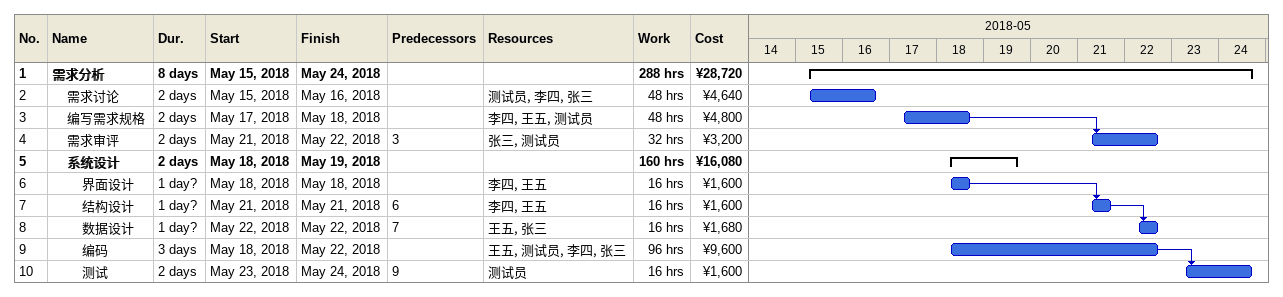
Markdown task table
| ID | Level | Task | Duration | Start | Finish | Predecessors | Resources | Work (h) | Cost (¥) |
|---|---|---|---|---|---|---|---|---|---|
| 1 | 1 | **需求分析** | 8d | 2018-05-15 | 2018-05-24 |  |  | 288 | 28720 |
| 2 | 2 | 需求讨论 | 2d | 2018-05-15 | 2018-05-16 |  | 测试员, 李四, 张三 | 48 | 4640 |
| 3 | 2 | 编写需求规格 | 2d | 2018-05-17 | 2018-05-18 |  | 李四, 王五, 测试员 | 48 | 4800 |
| 4 | 2 | 需求审评 | 2d | 2018-05-21 | 2018-05-22 | 3 | 张三, 测试员 | 32 | 3200 |
| 5 | 2 | **系统设计** | 2d | 2018-05-18 | 2018-05-19 |  |  | 160 | 16080 |
| 6 | 3 | 界面设计 | 1d? | 2018-05-18 | 2018-05-18 |  | 李四, 王五 | 16 | 1600 |
| 7 | 3 | 结构设计 | 1d? | 2018-05-21 | 2018-05-21 | 6 | 李四, 王五 | 16 | 1600 |
| 8 | 3 | 数据设计 | 1d? | 2018-05-22 | 2018-05-22 | 7 | 王五, 张三 | 16 | 1680 |
| 9 | 3 | 编码 | 3d | 2018-05-18 | 2018-05-22 |  | 王五, 测试员, 李四, 张三 | 96 | 9600 |
| 10 | 3 | 测试 | 2d | 2018-05-23 | 2018-05-24 | 9 | 测试员 | 16 | 1600 |
